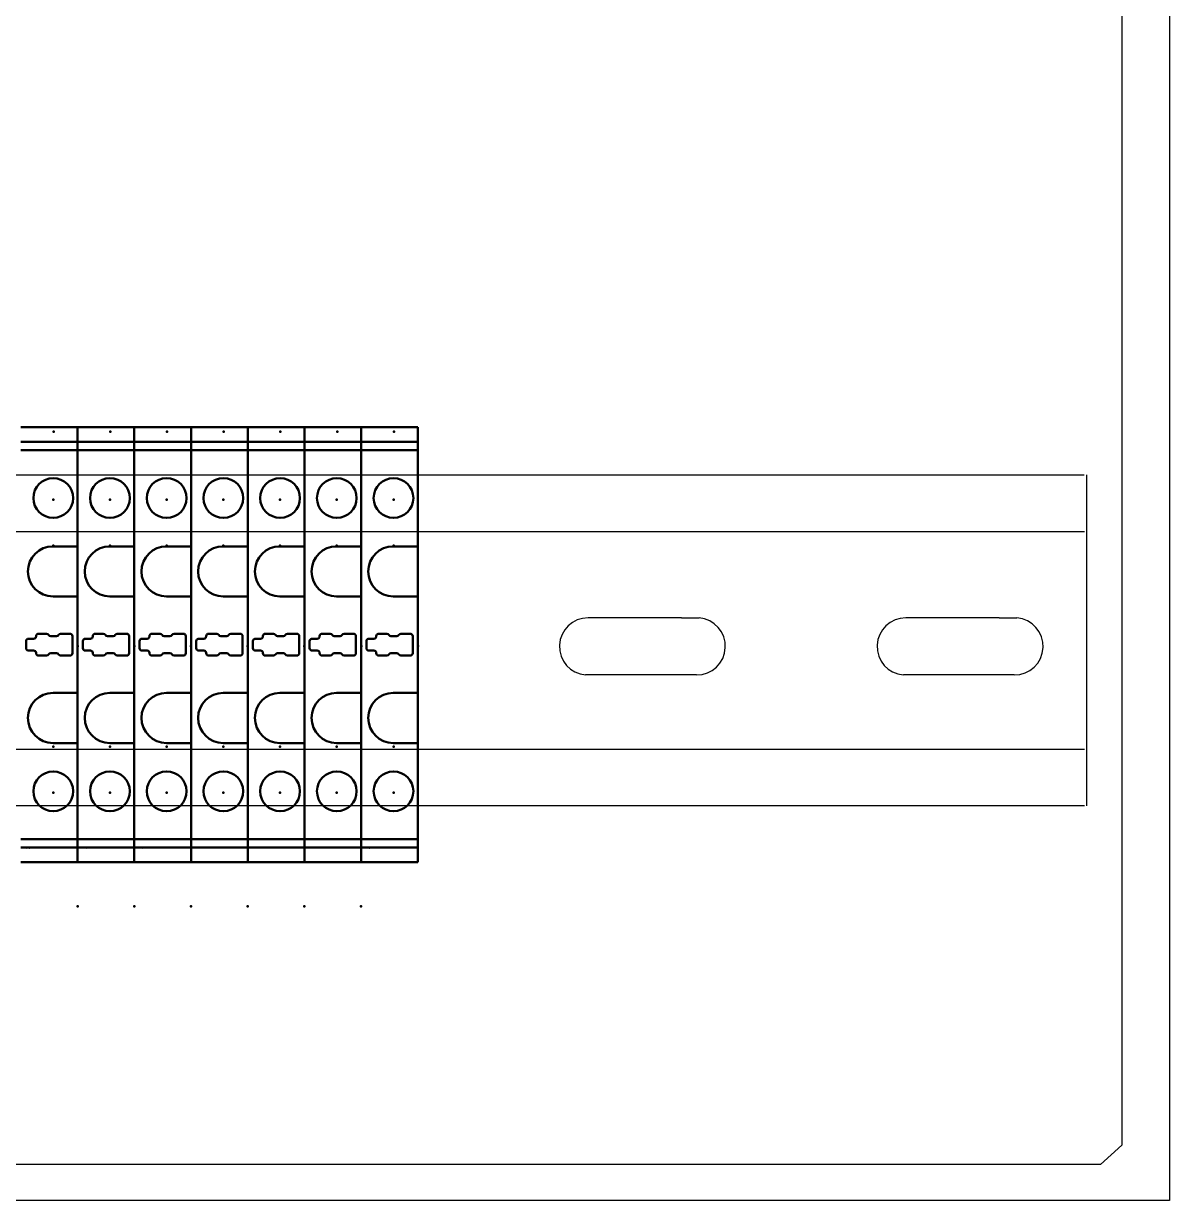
# Model space of a CAD drawing. Header units: millimetres. Extents: x -72 to 2978, y -1067 to 2817.
# Drawn here: x 171.4 to 292.6, y 2415.7 to 2540.2 of the extents above; entities that cross this region are included whole.
import ezdxf

# ---------------------------------------------------------------- set-up
doc = ezdxf.new("R2010")
doc.units = ezdxf.units.MM
doc.linetypes.add('Dashed', pattern=[2, 1, -1])
for name, color, linetype, lineweight in [('2d ConnectionPoints', 7, 'Continuous', 50), ('AM_0', 7, 'Continuous', 50), ('AM_4', 3, 'Continuous', 25), ('AM_9', 6, 'Dashed', 25)]:
    doc.layers.add(name, color=color, linetype=linetype, lineweight=lineweight)

msp = doc.modelspace()

# ---------------------------------------------------------------- linework, layer by layer
for p, q in [((292.63, 2715.7), (292.63, 2415.7)), ((292.63, 2415.7), (-16.36, 2415.7))]:
    msp.add_line(p, q)
at = {"color": 30, "true_color": 0xf8991e}
for p, q in [((287.59, 2707.96), (287.59, 2421.54)), ((287.59, 2421.54), (285.34, 2419.51)), ((285.35, 2419.51), (-2.08, 2419.51))]:
    msp.add_line(p, q, dxfattribs=at)
at = {"color": 6, "linetype": 'ByBlock'}
for p, q in [((45.65, 2492.45), (283.6, 2492.45)), ((45.65, 2486.45), (283.64, 2486.45)), ((240.99, 2477.32), (231.13, 2477.32)), ((240.99, 2477.32), (242.86, 2477.32)), ((274.61, 2477.32), (264.74, 2477.32)), ((274.61, 2477.32), (276.48, 2477.32)), ((242.59, 2471.29), (230.85, 2471.29)), ((276.21, 2471.29), (264.47, 2471.29)), ((45.65, 2463.45), (283.64, 2463.45)), ((283.64, 2457.45), (45.65, 2457.45))]:
    msp.add_line(p, q, dxfattribs=at)
at = {"color": 6}
msp.add_line((283.84, 2492.45), (283.84, 2457.45), dxfattribs=at)
at = {"color": 6, "linetype": 'ByBlock'}
for centre, start, end in [((231.1, 2474.3), 89.4277, 265.4019), ((242.62, 2474.31), 269.4277, 85.4019), ((264.71, 2474.3), 89.4277, 265.4019), ((276.24, 2474.31), 269.4277, 85.4019)]:
    msp.add_arc(centre, 3.02, start, end, dxfattribs=at)
at = {"layer": '2d ConnectionPoints'}
for p in [(174.57, 2497.03), (174.57, 2497.03), (180.57, 2497.03), (180.57, 2497.03), (186.57, 2497.03), (186.57, 2497.03), (192.57, 2497.03), (192.57, 2497.03), (198.57, 2497.03), (198.57, 2497.03), (204.57, 2497.03), (204.57, 2497.03), (210.57, 2497.03), (210.57, 2497.03), (174.53, 2489.84), (174.53, 2489.84), (180.53, 2489.84), (180.53, 2489.84), (186.53, 2489.84), (186.53, 2489.84), (192.53, 2489.84), (192.53, 2489.84), (198.53, 2489.84), (198.53, 2489.84), (204.53, 2489.84), (204.53, 2489.84), (210.53, 2489.84), (210.53, 2489.84), (174.53, 2484.95), (180.53, 2484.95), (186.53, 2484.95), (192.53, 2484.95), (198.53, 2484.95), (204.53, 2484.95), (210.53, 2484.95), (177.11, 2474.36), (177.11, 2474.36), (177.11, 2474.33), (177.11, 2474.33), (183.11, 2474.36), (183.11, 2474.36), (183.11, 2474.33), (183.11, 2474.33), (189.11, 2474.36), (189.11, 2474.36), (189.11, 2474.33), (189.11, 2474.33), (195.11, 2474.36), (195.11, 2474.36), (195.11, 2474.33), (195.11, 2474.33), (201.11, 2474.36), (201.11, 2474.36), (201.11, 2474.33), (201.11, 2474.33), (207.11, 2474.36), (207.11, 2474.36), (207.11, 2474.33), (207.11, 2474.33), (213.11, 2474.36), (213.11, 2474.36), (174.53, 2463.71), (180.53, 2463.71), (186.53, 2463.71), (192.53, 2463.71), (198.53, 2463.71), (204.53, 2463.71), (210.53, 2463.71), (174.53, 2458.82), (174.53, 2458.82), (180.53, 2458.82), (180.53, 2458.82), (186.53, 2458.82), (186.53, 2458.82), (192.53, 2458.82), (192.53, 2458.82), (198.53, 2458.82), (198.53, 2458.82), (204.53, 2458.82), (204.53, 2458.82), (210.53, 2458.82), (210.53, 2458.82), (177.1, 2446.83), (183.1, 2446.83), (189.1, 2446.83), (195.1, 2446.83), (201.1, 2446.83), (207.1, 2446.83)]:
    msp.add_point(p, dxfattribs=at)
at = {"layer": 'AM_0'}
for p, q in [((177.11, 2497.49), (171.11, 2497.49)), ((177.11, 2497.49), (177.11, 2451.5)), ((183.11, 2497.49), (177.11, 2497.49)), ((177.11, 2497.49), (177.11, 2451.5)), ((183.11, 2497.49), (183.11, 2451.5)), ((189.11, 2497.49), (183.11, 2497.49)), ((183.11, 2497.49), (183.11, 2451.5)), ((189.11, 2497.49), (189.11, 2451.5)), ((195.11, 2497.49), (189.11, 2497.49)), ((189.11, 2497.49), (189.11, 2451.5)), ((195.11, 2497.49), (195.11, 2451.5)), ((201.11, 2497.49), (195.11, 2497.49)), ((195.11, 2497.49), (195.11, 2451.5)), ((201.11, 2497.49), (201.11, 2451.5)), ((207.11, 2497.49), (201.11, 2497.49)), ((201.11, 2497.49), (201.11, 2451.5)), ((207.11, 2497.49), (207.11, 2451.5)), ((213.11, 2497.49), (207.11, 2497.49)), ((207.11, 2497.49), (207.11, 2451.5)), ((213.11, 2497.49), (213.11, 2451.5)), ((177.11, 2495.95), (171.11, 2495.95)), ((183.11, 2495.95), (177.11, 2495.95)), ((189.11, 2495.95), (183.11, 2495.95)), ((195.11, 2495.95), (189.11, 2495.95)), ((201.11, 2495.95), (195.11, 2495.95)), ((207.11, 2495.95), (201.11, 2495.95)), ((213.11, 2495.95), (207.11, 2495.95)), ((177.11, 2495.07), (171.11, 2495.07)), ((183.11, 2495.07), (177.11, 2495.07)), ((189.11, 2495.07), (183.11, 2495.07)), ((195.11, 2495.07), (189.11, 2495.07)), ((201.11, 2495.07), (195.11, 2495.07)), ((207.11, 2495.07), (201.11, 2495.07)), ((213.11, 2495.07), (207.11, 2495.07)), ((177.11, 2484.89), (174.51, 2484.89)), ((183.11, 2484.89), (180.51, 2484.89)), ((189.11, 2484.89), (186.51, 2484.89)), ((195.11, 2484.89), (192.51, 2484.89)), ((201.11, 2484.89), (198.51, 2484.89)), ((207.11, 2484.89), (204.51, 2484.89)), ((213.11, 2484.89), (210.51, 2484.89)), ((177.11, 2479.59), (174.51, 2479.59)), ((183.11, 2479.59), (180.51, 2479.59)), ((189.11, 2479.59), (186.51, 2479.59)), ((195.11, 2479.59), (192.51, 2479.59)), ((201.11, 2479.59), (198.51, 2479.59)), ((207.11, 2479.59), (204.51, 2479.59)), ((213.11, 2479.59), (210.51, 2479.59)), ((171.66, 2474.12), (171.66, 2474.87)), ((172.46, 2475.12), (171.91, 2475.12)), ((172.71, 2475.39), (172.71, 2475.37)), ((173.83, 2475.64), (172.96, 2475.64)), ((174.88, 2475.39), (174.26, 2475.39)), ((176.31, 2475.64), (175.31, 2475.64)), ((176.56, 2473.59), (176.56, 2475.39)), ((177.66, 2474.12), (177.66, 2474.87)), ((178.46, 2475.12), (177.91, 2475.12)), ((178.71, 2475.39), (178.71, 2475.37)), ((179.83, 2475.64), (178.96, 2475.64)), ((180.88, 2475.39), (180.26, 2475.39)), ((182.31, 2475.64), (181.31, 2475.64)), ((182.56, 2473.59), (182.56, 2475.39)), ((183.66, 2474.12), (183.66, 2474.87)), ((184.46, 2475.12), (183.91, 2475.12)), ((184.71, 2475.39), (184.71, 2475.37)), ((185.83, 2475.64), (184.96, 2475.64)), ((186.88, 2475.39), (186.26, 2475.39)), ((188.31, 2475.64), (187.31, 2475.64)), ((188.56, 2473.59), (188.56, 2475.39)), ((189.66, 2474.12), (189.66, 2474.87)), ((190.46, 2475.12), (189.91, 2475.12)), ((190.71, 2475.39), (190.71, 2475.37)), ((191.83, 2475.64), (190.96, 2475.64)), ((192.88, 2475.39), (192.26, 2475.39)), ((194.31, 2475.64), (193.31, 2475.64)), ((194.56, 2473.59), (194.56, 2475.39)), ((195.66, 2474.12), (195.66, 2474.87)), ((196.46, 2475.12), (195.91, 2475.12)), ((196.71, 2475.39), (196.71, 2475.37)), ((197.83, 2475.64), (196.96, 2475.64)), ((198.88, 2475.39), (198.26, 2475.39)), ((200.31, 2475.64), (199.31, 2475.64)), ((200.56, 2473.59), (200.56, 2475.39)), ((201.66, 2474.12), (201.66, 2474.87)), ((202.46, 2475.12), (201.91, 2475.12)), ((202.71, 2475.39), (202.71, 2475.37)), ((203.83, 2475.64), (202.96, 2475.64)), ((204.88, 2475.39), (204.26, 2475.39)), ((206.31, 2475.64), (205.31, 2475.64)), ((206.56, 2473.59), (206.56, 2475.39)), ((207.66, 2474.12), (207.66, 2474.87)), ((208.46, 2475.12), (207.91, 2475.12)), ((208.71, 2475.39), (208.71, 2475.37)), ((209.83, 2475.64), (208.96, 2475.64)), ((210.88, 2475.39), (210.26, 2475.39)), ((212.31, 2475.64), (211.31, 2475.64)), ((212.56, 2473.59), (212.56, 2475.39)), ((172.46, 2473.87), (171.91, 2473.87)), ((172.71, 2473.59), (172.71, 2473.62)), ((174.88, 2473.59), (174.26, 2473.59)), ((178.46, 2473.87), (177.91, 2473.87)), ((178.71, 2473.59), (178.71, 2473.62)), ((180.88, 2473.59), (180.26, 2473.59)), ((184.46, 2473.87), (183.91, 2473.87)), ((184.71, 2473.59), (184.71, 2473.62)), ((186.88, 2473.59), (186.26, 2473.59)), ((190.46, 2473.87), (189.91, 2473.87)), ((190.71, 2473.59), (190.71, 2473.62)), ((192.88, 2473.59), (192.26, 2473.59)), ((196.46, 2473.87), (195.91, 2473.87)), ((196.71, 2473.59), (196.71, 2473.62)), ((198.88, 2473.59), (198.26, 2473.59)), ((202.46, 2473.87), (201.91, 2473.87)), ((202.71, 2473.59), (202.71, 2473.62)), ((204.88, 2473.59), (204.26, 2473.59)), ((208.46, 2473.87), (207.91, 2473.87)), ((208.71, 2473.59), (208.71, 2473.62)), ((210.88, 2473.59), (210.26, 2473.59)), ((173.83, 2473.34), (172.96, 2473.34)), ((176.31, 2473.34), (175.31, 2473.34)), ((179.83, 2473.34), (178.96, 2473.34)), ((182.31, 2473.34), (181.31, 2473.34)), ((185.83, 2473.34), (184.96, 2473.34)), ((188.31, 2473.34), (187.31, 2473.34)), ((191.83, 2473.34), (190.96, 2473.34)), ((194.31, 2473.34), (193.31, 2473.34)), ((197.83, 2473.34), (196.96, 2473.34)), ((200.31, 2473.34), (199.31, 2473.34)), ((203.83, 2473.34), (202.96, 2473.34)), ((206.31, 2473.34), (205.31, 2473.34)), ((209.83, 2473.34), (208.96, 2473.34)), ((212.31, 2473.34), (211.31, 2473.34)), ((177.11, 2469.39), (174.51, 2469.39)), ((183.11, 2469.39), (180.51, 2469.39)), ((189.11, 2469.39), (186.51, 2469.39)), ((195.11, 2469.39), (192.51, 2469.39)), ((201.11, 2469.39), (198.51, 2469.39)), ((207.11, 2469.39), (204.51, 2469.39)), ((213.11, 2469.39), (210.51, 2469.39)), ((177.11, 2464.09), (174.51, 2464.09)), ((183.11, 2464.09), (180.51, 2464.09)), ((189.11, 2464.09), (186.51, 2464.09)), ((195.11, 2464.09), (192.51, 2464.09)), ((201.11, 2464.09), (198.51, 2464.09)), ((207.11, 2464.09), (204.51, 2464.09)), ((213.11, 2464.09), (210.51, 2464.09)), ((171.11, 2453.92), (177.11, 2453.92)), ((177.11, 2453.92), (183.11, 2453.92)), ((183.11, 2453.92), (189.11, 2453.92)), ((189.11, 2453.92), (195.11, 2453.92)), ((195.11, 2453.92), (201.11, 2453.92)), ((201.11, 2453.92), (207.11, 2453.92)), ((207.11, 2453.92), (213.11, 2453.92)), ((171.11, 2453.04), (177.11, 2453.04)), ((177.11, 2453.04), (183.11, 2453.04)), ((183.11, 2453.04), (189.11, 2453.04)), ((189.11, 2453.04), (195.11, 2453.04)), ((195.11, 2453.04), (201.11, 2453.04)), ((201.11, 2453.04), (207.11, 2453.04)), ((207.11, 2453.04), (213.11, 2453.04)), ((171.11, 2451.5), (177.11, 2451.5)), ((177.11, 2451.5), (183.11, 2451.5)), ((183.11, 2451.5), (189.11, 2451.5)), ((189.11, 2451.5), (195.11, 2451.5)), ((195.11, 2451.5), (201.11, 2451.5)), ((201.11, 2451.5), (207.11, 2451.5)), ((207.11, 2451.5), (213.11, 2451.5))]:
    msp.add_line(p, q, dxfattribs=at)
for centre in [(174.53, 2490), (180.53, 2490), (186.53, 2490), (192.53, 2490), (198.53, 2490), (204.53, 2490), (210.53, 2490), (174.53, 2458.98), (180.53, 2458.98), (186.53, 2458.98), (192.53, 2458.98), (198.53, 2458.98), (204.53, 2458.98), (210.53, 2458.98)]:
    msp.add_circle(centre, 2.1, dxfattribs=at)
for centre, radius, start, end in [((174.51, 2482.24), 2.65, 90, 270), ((180.51, 2482.24), 2.65, 90, 270), ((186.51, 2482.24), 2.65, 90, 270), ((192.51, 2482.24), 2.65, 90, 270), ((198.51, 2482.24), 2.65, 90, 270), ((204.51, 2482.24), 2.65, 90, 270), ((210.51, 2482.24), 2.65, 90, 270), ((171.91, 2474.87), 0.25, 90, 180), ((172.46, 2475.37), 0.25, 270, 0), ((172.96, 2475.39), 0.25, 90, 180), ((173.83, 2475.39), 0.25, 30, 90), ((174.26, 2475.64), 0.25, 210, 270), ((174.88, 2475.64), 0.25, 270, 330), ((175.31, 2475.39), 0.25, 90, 150), ((176.31, 2475.39), 0.25, 0, 90), ((177.91, 2474.87), 0.25, 90, 180), ((178.46, 2475.37), 0.25, 270, 0), ((178.96, 2475.39), 0.25, 90, 180), ((179.83, 2475.39), 0.25, 30, 90), ((180.26, 2475.64), 0.25, 210, 270), ((180.88, 2475.64), 0.25, 270, 330), ((181.31, 2475.39), 0.25, 90, 150), ((182.31, 2475.39), 0.25, 0, 90), ((183.91, 2474.87), 0.25, 90, 180), ((184.46, 2475.37), 0.25, 270, 0), ((184.96, 2475.39), 0.25, 90, 180), ((185.83, 2475.39), 0.25, 30, 90), ((186.26, 2475.64), 0.25, 210, 270), ((186.88, 2475.64), 0.25, 270, 330), ((187.31, 2475.39), 0.25, 90, 150), ((188.31, 2475.39), 0.25, 0, 90), ((189.91, 2474.87), 0.25, 90, 180), ((190.46, 2475.37), 0.25, 270, 0), ((190.96, 2475.39), 0.25, 90, 180), ((191.83, 2475.39), 0.25, 30, 90), ((192.26, 2475.64), 0.25, 210, 270), ((192.88, 2475.64), 0.25, 270, 330), ((193.31, 2475.39), 0.25, 90, 150), ((194.31, 2475.39), 0.25, 0, 90), ((195.91, 2474.87), 0.25, 90, 180), ((196.46, 2475.37), 0.25, 270, 0), ((196.96, 2475.39), 0.25, 90, 180), ((197.83, 2475.39), 0.25, 30, 90), ((198.26, 2475.64), 0.25, 210, 270), ((198.88, 2475.64), 0.25, 270, 330), ((199.31, 2475.39), 0.25, 90, 150), ((200.31, 2475.39), 0.25, 0, 90), ((201.91, 2474.87), 0.25, 90, 180), ((202.46, 2475.37), 0.25, 270, 0), ((202.96, 2475.39), 0.25, 90, 180), ((203.83, 2475.39), 0.25, 30, 90), ((204.26, 2475.64), 0.25, 210, 270), ((204.88, 2475.64), 0.25, 270, 330), ((205.31, 2475.39), 0.25, 90, 150), ((206.31, 2475.39), 0.25, 0, 90), ((207.91, 2474.87), 0.25, 90, 180), ((208.46, 2475.37), 0.25, 270, 0), ((208.96, 2475.39), 0.25, 90, 180), ((209.83, 2475.39), 0.25, 30, 90), ((210.26, 2475.64), 0.25, 210, 270), ((210.88, 2475.64), 0.25, 270, 330), ((211.31, 2475.39), 0.25, 90, 150), ((212.31, 2475.39), 0.25, 0, 90), ((171.91, 2474.12), 0.25, 180, 270), ((172.46, 2473.62), 0.25, 360, 90), ((172.96, 2473.59), 0.25, 180, 270), ((174.26, 2473.34), 0.25, 90, 150), ((174.88, 2473.34), 0.25, 30, 90), ((176.31, 2473.59), 0.25, 270, 360), ((177.91, 2474.12), 0.25, 180, 270), ((178.46, 2473.62), 0.25, 360, 90), ((178.96, 2473.59), 0.25, 180, 270), ((180.26, 2473.34), 0.25, 90, 150), ((180.88, 2473.34), 0.25, 30, 90), ((182.31, 2473.59), 0.25, 270, 360), ((183.91, 2474.12), 0.25, 180, 270), ((184.46, 2473.62), 0.25, 360, 90), ((184.96, 2473.59), 0.25, 180, 270), ((186.26, 2473.34), 0.25, 90, 150), ((186.88, 2473.34), 0.25, 30, 90), ((188.31, 2473.59), 0.25, 270, 360), ((189.91, 2474.12), 0.25, 180, 270), ((190.46, 2473.62), 0.25, 360, 90), ((190.96, 2473.59), 0.25, 180, 270), ((192.26, 2473.34), 0.25, 90, 150), ((192.88, 2473.34), 0.25, 30, 90), ((194.31, 2473.59), 0.25, 270, 360), ((195.91, 2474.12), 0.25, 180, 270), ((196.46, 2473.62), 0.25, 360, 90), ((196.96, 2473.59), 0.25, 180, 270), ((198.26, 2473.34), 0.25, 90, 150), ((198.88, 2473.34), 0.25, 30, 90), ((200.31, 2473.59), 0.25, 270, 360), ((201.91, 2474.12), 0.25, 180, 270), ((202.46, 2473.62), 0.25, 360, 90), ((202.96, 2473.59), 0.25, 180, 270), ((204.26, 2473.34), 0.25, 90, 150), ((204.88, 2473.34), 0.25, 30, 90), ((206.31, 2473.59), 0.25, 270, 360), ((207.91, 2474.12), 0.25, 180, 270), ((208.46, 2473.62), 0.25, 360, 90), ((208.96, 2473.59), 0.25, 180, 270), ((210.26, 2473.34), 0.25, 90, 150), ((210.88, 2473.34), 0.25, 30, 90), ((212.31, 2473.59), 0.25, 270, 360), ((173.83, 2473.59), 0.25, 270, 330), ((175.31, 2473.59), 0.25, 210, 270), ((179.83, 2473.59), 0.25, 270, 330), ((181.31, 2473.59), 0.25, 210, 270), ((185.83, 2473.59), 0.25, 270, 330), ((187.31, 2473.59), 0.25, 210, 270), ((191.83, 2473.59), 0.25, 270, 330), ((193.31, 2473.59), 0.25, 210, 270), ((197.83, 2473.59), 0.25, 270, 330), ((199.31, 2473.59), 0.25, 210, 270), ((203.83, 2473.59), 0.25, 270, 330), ((205.31, 2473.59), 0.25, 210, 270), ((209.83, 2473.59), 0.25, 270, 330), ((211.31, 2473.59), 0.25, 210, 270), ((174.51, 2466.74), 2.65, 90, 270), ((180.51, 2466.74), 2.65, 90, 270), ((186.51, 2466.74), 2.65, 90, 270), ((192.51, 2466.74), 2.65, 90, 270), ((198.51, 2466.74), 2.65, 90, 270), ((204.51, 2466.74), 2.65, 90, 270), ((210.51, 2466.74), 2.65, 90, 270)]:
    msp.add_arc(centre, radius, start, end, dxfattribs=at)
at = {"layer": 'AM_4'}
for points in [[(171.68, 2452.93), (171.68, 2452.94), (171.69, 2452.95)], [(177.68, 2452.93), (177.68, 2452.94), (177.69, 2452.95)], [(183.68, 2452.93), (183.68, 2452.94), (183.69, 2452.95)], [(189.68, 2452.93), (189.68, 2452.94), (189.69, 2452.95)], [(195.68, 2452.93), (195.68, 2452.94), (195.69, 2452.95)], [(201.68, 2452.93), (201.68, 2452.94), (201.69, 2452.95)], [(207.68, 2452.93), (207.68, 2452.94), (207.69, 2452.95)]]:
    msp.add_lwpolyline(points, dxfattribs=at)
at = {"layer": 'AM_9'}
for points in [[(171.99, 2452.94), (172, 2452.95), (172.01, 2452.95)], [(177.99, 2452.94), (178, 2452.95), (178.01, 2452.95)], [(183.99, 2452.94), (184, 2452.95), (184.01, 2452.95)], [(189.99, 2452.94), (190, 2452.95), (190.01, 2452.95)], [(195.99, 2452.94), (196, 2452.95), (196.01, 2452.95)], [(201.99, 2452.94), (202, 2452.95), (202.01, 2452.95)], [(207.99, 2452.94), (208, 2452.95), (208.01, 2452.95)]]:
    msp.add_lwpolyline(points, dxfattribs=at)

doc.saveas('drawing.dxf')
